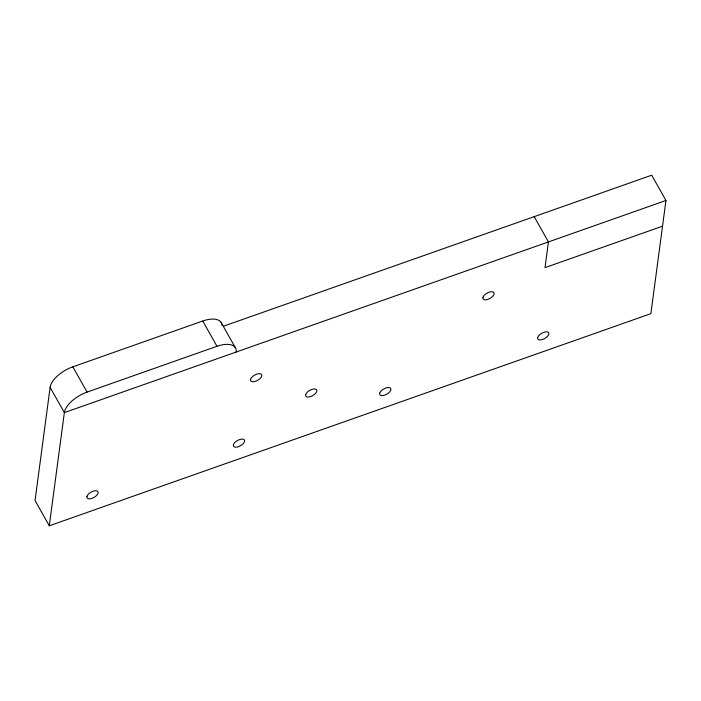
<?xml version="1.0" encoding="UTF-8"?>
<svg xmlns="http://www.w3.org/2000/svg" width="701" height="701" viewBox="0 0 701 701"><rect width="100%" height="100%" fill="white"/><g stroke="black" fill="none" stroke-linecap="round" stroke-linejoin="round"><path stroke-width="1.05" d="M222.007 325.098A23.299 11.26 -29.4 0 0 202.747 321.014L72.834 366.825A23.299 11.26 -29.4 0 0 50.121 387.346L35.05 500.514L49.289 525.794L650.878 313.654L665.95 200.486L651.711 175.206L223.523 326.202M49.289 525.794L64.361 412.617L50.121 387.346M665.95 200.486L64.361 412.617A23.299 11.26 -29.4 0 1 87.073 392.096L216.986 346.285A23.299 11.26 -29.4 0 1 236.202 352.025M662.524 226.195L545.019 267.624L548.436 241.924L534.197 216.644M221.034 322.285L235.273 347.565M202.747 321.014L216.986 346.285M72.834 366.825L87.073 392.096M86.994 496.369L86.906 497.281A6.248 3.023 -29.4 0 0 91.445 498.516L92.909 497.982A6.248 3.023 -29.4 0 0 98.07 493.215L98.166 492.304A6.248 3.023 -29.4 0 0 93.627 491.068L92.155 491.603A6.248 3.023 -29.4 0 0 86.994 496.369M233.442 444.732L233.354 445.643A6.248 3.023 -29.4 0 0 237.893 446.879L239.356 446.335A6.248 3.023 -29.4 0 0 244.518 441.577L244.614 440.666A6.248 3.023 -29.4 0 0 240.075 439.431L238.603 439.965A6.248 3.023 -29.4 0 0 233.442 444.732M250.599 379.294L250.502 380.196A6.248 3.023 -29.4 0 0 255.041 381.432L256.513 380.897A6.248 3.023 -29.4 0 0 261.675 376.13L261.771 375.228A6.248 3.023 -29.4 0 0 257.232 373.992L255.76 374.527A6.248 3.023 -29.4 0 0 250.599 379.294M305.689 394.584L305.592 395.495A6.248 3.023 -29.4 0 0 310.131 396.731L311.603 396.188A6.248 3.023 -29.4 0 0 316.764 391.43L316.852 390.518A6.248 3.023 -29.4 0 0 312.313 389.283L310.85 389.817A6.248 3.023 -29.4 0 0 305.689 394.584M379.749 393.138L379.653 394.05A6.248 3.023 -29.4 0 0 384.192 395.285L385.664 394.751A6.248 3.023 -29.4 0 0 390.816 389.984L390.913 389.073A6.248 3.023 -29.4 0 0 386.374 387.846L384.902 388.38A6.248 3.023 -29.4 0 0 379.749 393.138M482.971 297.355L482.875 298.258A6.248 3.023 -29.4 0 0 487.414 299.493L488.886 298.959A6.248 3.023 -29.4 0 0 494.047 294.192L494.135 293.29A6.248 3.023 -29.4 0 0 489.596 292.054L488.124 292.589A6.248 3.023 -29.4 0 0 482.971 297.355M537.711 337.444L537.614 338.355A6.248 3.023 -29.4 0 0 542.153 339.582L543.625 339.047A6.248 3.023 -29.4 0 0 548.787 334.281L548.874 333.378A6.248 3.023 -29.4 0 0 544.335 332.143L542.872 332.677A6.248 3.023 -29.4 0 0 537.711 337.444"/></g></svg>
